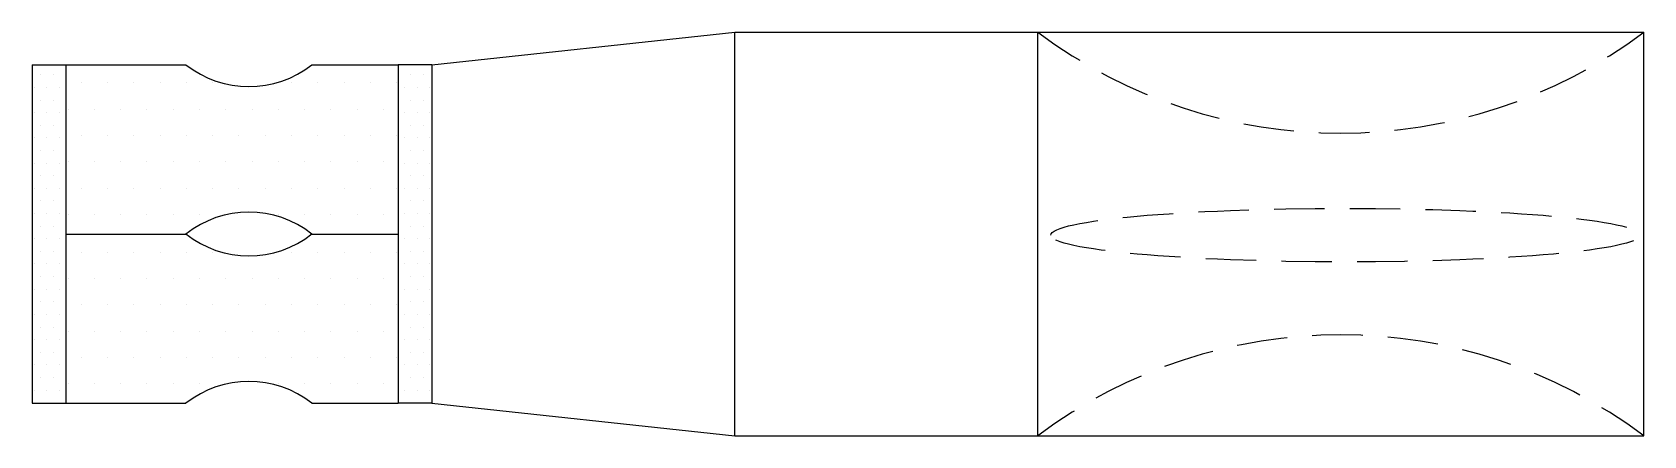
# Model space of a CAD drawing. Header units: inches. Extents: x 0 to 95.8, y -12 to 12.
import ezdxf

# ---------------------------------------------------------------- set-up
doc = ezdxf.new("R2010")
doc.units = ezdxf.units.IN
doc.header["$LTSCALE"] = 48
doc.header["$MEASUREMENT"] = 0
doc.linetypes.add('HIDDEN4', pattern=[0.09375, 0.0625, -0.03125])
doc.layers.get('0').update_dxf_attribs({"linetype": 'CONTINUOUS'})

# ---------------------------------------------------------------- blocks, each defined once
blk = doc.blocks.new('*X0')
at = {"color": 0}
for p, q in [((3688.5, 30429), (3688.5, 30429)), ((3689.25, 30429), (3689.25, 30429)), ((3688.125, 30428.25), (3688.125, 30428.25)), ((3688.5, 30427.5), (3688.5, 30427.5)), ((3688.875, 30428.25), (3688.875, 30428.25)), ((3689.25, 30427.5), (3689.25, 30427.5)), ((3689.625, 30428.25), (3689.625, 30428.25)), ((3688.125, 30426.75), (3688.125, 30426.75)), ((3688.875, 30426.75), (3688.875, 30426.75)), ((3689.625, 30426.75), (3689.625, 30426.75)), ((3688.5, 30426), (3688.5, 30426)), ((3689.25, 30426), (3689.25, 30426)), ((3688.125, 30425.25), (3688.125, 30425.25)), ((3688.875, 30425.25), (3688.875, 30425.25)), ((3689.625, 30425.25), (3689.625, 30425.25)), ((3688.125, 30423.75), (3688.125, 30423.75)), ((3688.5, 30424.5), (3688.5, 30424.5)), ((3688.875, 30423.75), (3688.875, 30423.75)), ((3689.25, 30424.5), (3689.25, 30424.5)), ((3689.625, 30423.75), (3689.625, 30423.75)), ((3688.5, 30423), (3688.5, 30423)), ((3689.25, 30423), (3689.25, 30423)), ((3688.125, 30422.25), (3688.125, 30422.25)), ((3688.875, 30422.25), (3688.875, 30422.25)), ((3689.625, 30422.25), (3689.625, 30422.25)), ((3688.125, 30420.75), (3688.125, 30420.75)), ((3688.5, 30421.5), (3688.5, 30421.5)), ((3688.875, 30420.75), (3688.875, 30420.75)), ((3689.25, 30421.5), (3689.25, 30421.5)), ((3689.625, 30420.75), (3689.625, 30420.75)), ((3688.5, 30420), (3688.5, 30420)), ((3689.25, 30420), (3689.25, 30420)), ((3688.125, 30419.25), (3688.125, 30419.25)), ((3688.875, 30419.25), (3688.875, 30419.25)), ((3689.625, 30419.25), (3689.625, 30419.25)), ((3688.5, 30418.5), (3688.5, 30418.5)), ((3689.25, 30418.5), (3689.25, 30418.5)), ((3688.125, 30417.75), (3688.125, 30417.75)), ((3688.5, 30417), (3688.5, 30417)), ((3688.875, 30417.75), (3688.875, 30417.75)), ((3689.25, 30417), (3689.25, 30417)), ((3689.625, 30417.75), (3689.625, 30417.75)), ((3688.125, 30416.25), (3688.125, 30416.25)), ((3688.875, 30416.25), (3688.875, 30416.25)), ((3689.625, 30416.25), (3689.625, 30416.25)), ((3688.5, 30415.5), (3688.5, 30415.5)), ((3689.25, 30415.5), (3689.25, 30415.5)), ((3688.125, 30414.75), (3688.125, 30414.75)), ((3688.875, 30414.75), (3688.875, 30414.75)), ((3689.625, 30414.75), (3689.625, 30414.75)), ((3688.125, 30413.25), (3688.125, 30413.25)), ((3688.5, 30414), (3688.5, 30414)), ((3688.875, 30413.25), (3688.875, 30413.25)), ((3689.25, 30414), (3689.25, 30414)), ((3689.625, 30413.25), (3689.625, 30413.25)), ((3688.5, 30412.5), (3688.5, 30412.5)), ((3689.25, 30412.5), (3689.25, 30412.5)), ((3688.125, 30411.75), (3688.125, 30411.75)), ((3688.875, 30411.75), (3688.875, 30411.75)), ((3689.625, 30411.75), (3689.625, 30411.75)), ((3688.125, 30410.25), (3688.125, 30410.25)), ((3688.5, 30411), (3688.5, 30411)), ((3688.875, 30410.25), (3688.875, 30410.25)), ((3689.25, 30411), (3689.25, 30411)), ((3689.625, 30410.25), (3689.625, 30410.25)), ((3688.5, 30409.5), (3688.5, 30409.5)), ((3689.25, 30409.5), (3689.25, 30409.5))]:
    blk.add_line(p, q, dxfattribs=at)
blk = doc.blocks.new('*X1')
at = {"color": 0}
for p, q in [((3103.967, 793.75), (3103.967, 793.75)), ((3105.53, 793.75), (3105.53, 793.75)), ((3107.092, 793.75), (3107.092, 793.75)), ((3108.655, 793.75), (3108.655, 793.75)), ((3110.217, 793.75), (3110.217, 793.75)), ((3111.78, 793.75), (3111.78, 793.75)), ((3116.467, 793.75), (3116.467, 793.75)), ((3118.03, 793.75), (3118.03, 793.75)), ((3119.592, 793.75), (3119.592, 793.75)), ((3121.155, 793.75), (3121.155, 793.75)), ((3122.717, 793.75), (3122.717, 793.75)), ((3103.186, 792.188), (3103.186, 792.188)), ((3104.749, 792.188), (3104.749, 792.188)), ((3106.311, 792.188), (3106.311, 792.188)), ((3107.874, 792.188), (3107.874, 792.188)), ((3109.436, 792.188), (3109.436, 792.188)), ((3110.999, 792.188), (3110.999, 792.188)), ((3112.561, 792.188), (3112.561, 792.188)), ((3114.124, 792.188), (3114.124, 792.188)), ((3115.686, 792.188), (3115.686, 792.188)), ((3117.249, 792.188), (3117.249, 792.188)), ((3118.811, 792.188), (3118.811, 792.188)), ((3120.374, 792.188), (3120.374, 792.188)), ((3121.936, 792.188), (3121.936, 792.188)), ((3103.967, 790.625), (3103.967, 790.625)), ((3105.53, 790.625), (3105.53, 790.625)), ((3107.092, 790.625), (3107.092, 790.625)), ((3108.655, 790.625), (3108.655, 790.625)), ((3110.217, 790.625), (3110.217, 790.625)), ((3111.78, 790.625), (3111.78, 790.625)), ((3113.342, 790.625), (3113.342, 790.625)), ((3114.905, 790.625), (3114.905, 790.625)), ((3116.467, 790.625), (3116.467, 790.625)), ((3118.03, 790.625), (3118.03, 790.625)), ((3119.592, 790.625), (3119.592, 790.625)), ((3121.155, 790.625), (3121.155, 790.625)), ((3122.717, 790.625), (3122.717, 790.625)), ((3103.186, 789.062), (3103.186, 789.062)), ((3104.749, 789.062), (3104.749, 789.062)), ((3106.311, 789.062), (3106.311, 789.062)), ((3107.874, 789.062), (3107.874, 789.062)), ((3109.436, 789.062), (3109.436, 789.062)), ((3110.999, 789.062), (3110.999, 789.062)), ((3112.561, 789.062), (3112.561, 789.062)), ((3114.124, 789.062), (3114.124, 789.062)), ((3115.686, 789.062), (3115.686, 789.062)), ((3117.249, 789.062), (3117.249, 789.062)), ((3118.811, 789.062), (3118.811, 789.062)), ((3120.374, 789.062), (3120.374, 789.062)), ((3121.936, 789.062), (3121.936, 789.062)), ((3103.967, 787.5), (3103.967, 787.5)), ((3105.53, 787.5), (3105.53, 787.5)), ((3107.092, 787.5), (3107.092, 787.5)), ((3108.655, 787.5), (3108.655, 787.5)), ((3110.217, 787.5), (3110.217, 787.5)), ((3111.78, 787.5), (3111.78, 787.5)), ((3113.342, 787.5), (3113.342, 787.5)), ((3114.905, 787.5), (3114.905, 787.5)), ((3116.467, 787.5), (3116.467, 787.5)), ((3118.03, 787.5), (3118.03, 787.5)), ((3119.592, 787.5), (3119.592, 787.5)), ((3121.155, 787.5), (3121.155, 787.5)), ((3122.717, 787.5), (3122.717, 787.5)), ((3103.186, 785.938), (3103.186, 785.938)), ((3104.749, 785.938), (3104.749, 785.938)), ((3106.311, 785.938), (3106.311, 785.938)), ((3107.874, 785.938), (3107.874, 785.938)), ((3109.436, 785.938), (3109.436, 785.938)), ((3110.999, 785.938), (3110.999, 785.938)), ((3112.561, 785.938), (3112.561, 785.938)), ((3115.686, 785.938), (3115.686, 785.938)), ((3117.249, 785.938), (3117.249, 785.938)), ((3118.811, 785.938), (3118.811, 785.938)), ((3120.374, 785.938), (3120.374, 785.938)), ((3121.936, 785.938), (3121.936, 785.938))]:
    blk.add_line(p, q, dxfattribs=at)

msp = doc.modelspace()

# ---------------------------------------------------------------- linework, layer by layer
for p, q in [((23.75, 10.065), (41.75, 12)), ((41.75, -12), (41.75, 12)), ((41.75, 12), (59.75, 12)), ((59.75, -12), (59.75, 12)), ((59.75, 12), (95.75, 12)), ((95.75, -12), (95.75, 12)), ((0, 10.065), (0, -10.065)), ((0, 10.065), (2, 10.065)), ((2, 10.065), (9.131, 10.065)), ((2, 10.065), (2, 0)), ((16.619, 10.065), (21.75, 10.065)), ((21.75, 10.065), (21.75, 0)), ((23.75, 10.065), (21.75, 10.065)), ((23.75, 10.065), (23.75, -10.065)), ((2, 0), (2, -10.065)), ((2, 0), (9.131, 0)), ((16.619, 0), (21.75, 0)), ((21.75, 0), (21.75, -10.065)), ((0, -10.065), (2, -10.065)), ((2, -10.065), (9.131, -10.065)), ((16.619, -10.065), (21.75, -10.065)), ((23.75, -10.065), (21.75, -10.065)), ((23.75, -10.065), (41.75, -12)), ((41.75, -12), (59.75, -12)), ((59.75, -12), (95.75, -12))]:
    msp.add_line(p, q)
at = {"color": 4, "linetype": 'HIDDEN4'}
for centre, start, end in [((77.75, 36), 233.1301, 306.8699), ((77.75, -36), 53.1301, 126.8699)]:
    msp.add_arc(centre, 30, start, end, dxfattribs=at)
for centre, start, end in [((12.875, 14.806), 231.70119, 308.29881), ((12.875, -4.741), 51.70119, 128.29881), ((12.875, 4.741), 231.70119, 308.29881), ((12.875, -14.806), 51.70119, 128.29881)]:
    msp.add_arc(centre, 6.041, start, end)
msp.add_ellipse((78.016, -0.067), major_axis=(-17.498, 0), ratio=0.090909, dxfattribs=at)

# ---------------------------------------------------------------- block references
at = {"color": 4}
msp.add_blockref('*X0', (-3688, -30419.533), dxfattribs=at)
at = {"color": 8}
for p in [(-3101.06, -784.769), (-3101.06, -794.834)]:
    msp.add_blockref('*X1', p, dxfattribs=at)
at = {"color": 4, "xscale": -1}
msp.add_blockref('*X0', (3711.75, -30419.533), dxfattribs=at)

doc.saveas('drawing.dxf')
